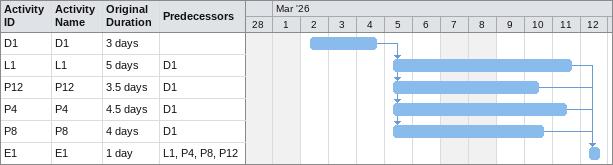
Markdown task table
| ID | Task | Original duration | Start | Finish | Predecessors |
|---|---|---|---|---|---|
| D1 | D1 | 3d | 2026-03-02 | 2026-03-04 |  |
| L1 | L1 | 5d | 2026-03-05 | 2026-03-11 | D1 |
| P12 | P12 | 3.5d | 2026-03-05 | 2026-03-10 | D1 |
| P4 | P4 | 4.5d | 2026-03-05 | 2026-03-11 | D1 |
| P8 | P8 | 4d | 2026-03-05 | 2026-03-10 | D1 |
| E1 | E1 | 1d | 2026-03-12 | 2026-03-12 | L1, P4, P8, P12 |
